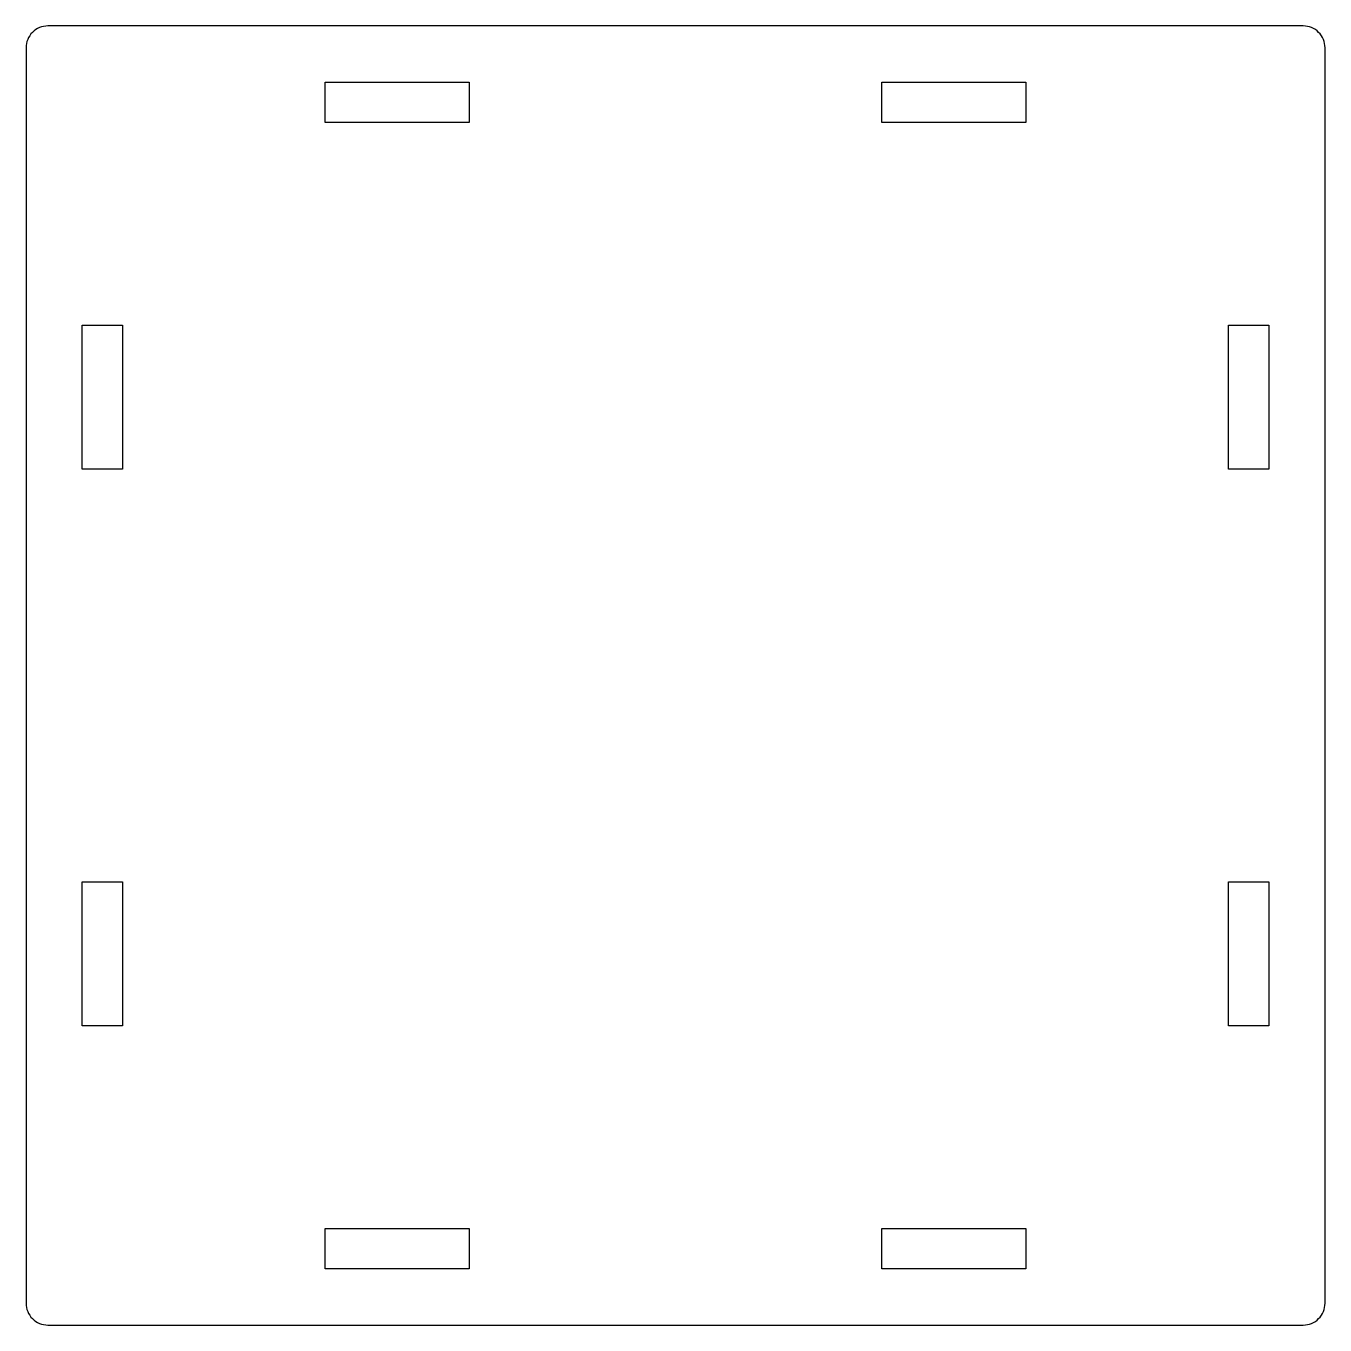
# Model space of a CAD drawing. Extents: x 1453 to 1572, y 475 to 594.
import ezdxf

# ---------------------------------------------------------------- set-up
doc = ezdxf.new("R2010")
doc.units = 0
doc.layers.get('0').update_dxf_attribs({"linetype": 'CONTINUOUS'})

msp = doc.modelspace()

# ---------------------------------------------------------------- linework, layer by layer
msp.add_lwpolyline([(1571.74, 592.06, 0.414214), (1569.74, 594.06), (1454.74, 594.06, 0.414214), (1452.74, 592.06), (1452.74, 477.06, 0.414214), (1454.74, 475.06), (1569.74, 475.06, 0.414214), (1571.74, 477.06)], format="xyb", close=True)
for points in [[(1493.34, 585.21), (1480.14, 585.21), (1480.14, 588.91), (1493.34, 588.91)], [(1531.14, 585.21), (1531.14, 588.91), (1544.34, 588.91), (1544.34, 585.21)], [(1461.59, 553.46), (1457.89, 553.46), (1457.89, 566.66), (1461.59, 566.66)], [(1562.89, 553.46), (1562.89, 566.66), (1566.59, 566.66), (1566.59, 553.46)], [(1461.59, 515.66), (1461.59, 502.46), (1457.89, 502.46), (1457.89, 515.66)], [(1562.89, 515.66), (1566.59, 515.66), (1566.59, 502.46), (1562.89, 502.46)], [(1493.34, 483.91), (1493.34, 480.21), (1480.14, 480.21), (1480.14, 483.91)], [(1531.14, 483.91), (1544.34, 483.91), (1544.34, 480.21), (1531.14, 480.21)]]:
    msp.add_lwpolyline(points, close=True)

doc.saveas('drawing.dxf')
